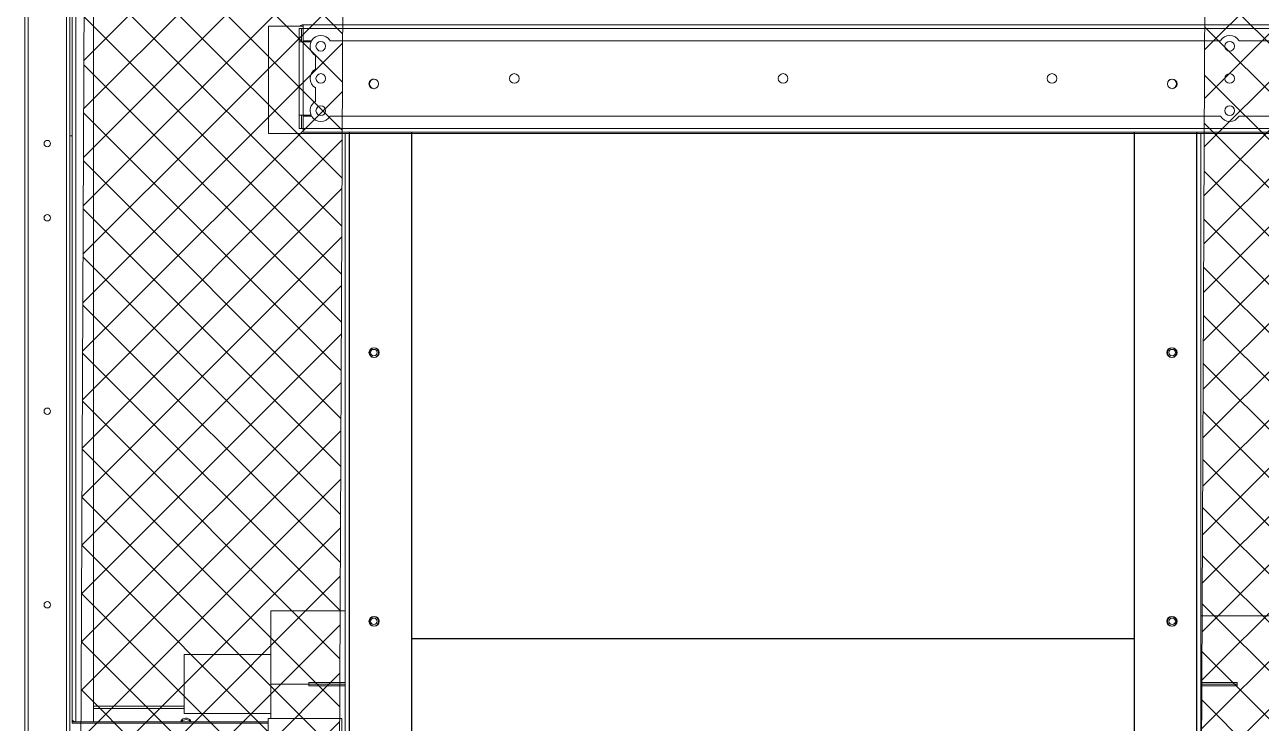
# Model space of a CAD drawing. Header units: millimetres. Extents: x 1416 to 30823, y 990 to 21785.
# Drawn here: x 20421 to 21571, y 9897 to 10547 of the extents above; entities that cross this region are included whole.
import ezdxf

# ---------------------------------------------------------------- set-up
doc = ezdxf.new("R2010")
doc.units = ezdxf.units.MM
pattern_1 = [(45, (-804834.448, -424424.915), (-22.4506403, 22.4506403), []), (135, (-804834.448, -424424.915), (-22.4506403, -22.4506403), [])]

# ---------------------------------------------------------------- blocks, each defined once
blk = doc.blocks.new('2')
at = {"lineweight": 5}
h = blk.add_hatch(dxfattribs=at)
h.set_pattern_fill('ANSI37', scale=10)
h.set_pattern_definition(pattern_1)
h.paths.add_polyline_path([(20708.4, 8724.6), (20716.8, 10646.8), (20476.2, 10646.8), (20467.7, 8724.6)])
h = blk.add_hatch(dxfattribs=at)
h.set_pattern_fill('ANSI37', scale=10)
h.set_pattern_definition(pattern_1)
h.paths.add_polyline_path([(22022.6, 8724.6), (22031, 10646.8), (21518.6, 10646.8), (21510.2, 8724.6)])
at = {"color": 7, "lineweight": 20}
for p, q in [((20420.6, 8728.1), (20420.6, 11569.9)), ((20423.7, 8728.1), (20423.7, 11569.9)), ((20459.5, 8728.1), (20459.5, 11569.9)), ((20462.6, 8728.1), (20462.6, 11569.9)), ((20679.5, 10546.6), (22861.7, 10546.6)), ((20679.5, 10543.1), (22861.7, 10543.1)), ((22891.5, 10445.4), (20647.4, 10445.4)), ((22861.7, 10450.1), (20679.5, 10450.1)), ((22861.7, 10446.6), (20679.5, 10446.6)), ((20780.3, 9033.1), (20780.3, 10446.6)), ((20780.8, 9033.1), (20780.8, 10446.6)), ((21452.4, 9033.1), (21452.4, 10446.6)), ((21452.9, 9033.1), (21452.9, 10446.6)), ((21510.4, 9033.1), (21510.4, 10446.6)), ((21510.9, 9033.1), (21510.9, 10446.6)), ((21514.4, 9033.1), (21514.4, 10445.4))]:
    blk.add_line(p, q, dxfattribs=at)
at = {"color": 7, "lineweight": 20, "ltscale": 0.414571}
blk.add_line((20464.6, 10646.8), (20464.6, 9900.6), dxfattribs=at)
at = {"color": 7, "lineweight": 20, "ltscale": 0.415127}
for p, q in [((20468.1, 10645.4), (20468.1, 9898.2)), ((20484.6, 9898.2), (20484.6, 10645.4))]:
    blk.add_line(p, q, dxfattribs=at)
at = {"color": 7, "lineweight": 20, "ltscale": 0.001944}
for p, q in [((20679.5, 10543.1), (20679.5, 10546.6)), ((20679.5, 10530.8), (20676, 10530.8)), ((20679.5, 10462.4), (20676, 10462.4)), ((20679.5, 10450.1), (20679.5, 10446.6))]:
    blk.add_line(p, q, dxfattribs=at)
at = {"color": 7, "lineweight": 20, "ltscale": 0.055556}
blk.add_line((20647.4, 10445.4), (20647.4, 10545.4), dxfattribs=at)
at = {"color": 7, "lineweight": 20, "ltscale": 0.017861}
blk.add_line((20679.5, 10545.4), (20647.4, 10545.4), dxfattribs=at)
at = {"color": 7, "lineweight": 20, "ltscale": 0.001111}
for p, q in [((20676, 10543.1), (20678, 10543.1)), ((20462.6, 10443.1), (20464.6, 10443.1)), ((20676, 10450.1), (20678, 10450.1))]:
    blk.add_line(p, q, dxfattribs=at)
at = {"color": 7, "lineweight": 20, "ltscale": 0.006833}
for p, q in [((20676, 10543.1), (20676, 10530.8)), ((20678, 10530.8), (20678, 10543.1)), ((20676, 10462.4), (20676, 10450.1)), ((20678, 10450.1), (20678, 10462.4))]:
    blk.add_line(p, q, dxfattribs=at)
at = {"color": 7, "lineweight": 20, "ltscale": 0.000833333}
for p, q in [((20679.5, 10543.1), (20678, 10543.1)), ((20679.5, 10450.1), (20678, 10450.1))]:
    blk.add_line(p, q, dxfattribs=at)
at = {"color": 7, "lineweight": 20, "ltscale": 0.006389}
for p, q in [((20679.5, 10543.1), (20679.5, 10531.6)), ((20679.5, 10461.6), (20679.5, 10450.1))]:
    blk.add_line(p, q, dxfattribs=at)
at = {"color": 7, "lineweight": 20, "ltscale": 0.038}
for p, q in [((20676, 10462.4), (20676, 10530.8)), ((20679.5, 10462.4), (20679.5, 10530.8))]:
    blk.add_line(p, q, dxfattribs=at)
at = {"color": 7, "lineweight": 20, "ltscale": 0.000444444}
for p, q in [((20679.5, 10531.6), (20679.5, 10530.8)), ((20679.5, 10462.4), (20679.5, 10461.6))]:
    blk.add_line(p, q, dxfattribs=at)
at = {"color": 7, "lineweight": 20, "ltscale": 0.004355}
for p, q in [((20687.4, 10531.6), (20679.5, 10531.6)), ((20679.5, 10461.6), (20687.4, 10461.6))]:
    blk.add_line(p, q, dxfattribs=at)
at = {"color": 7, "lineweight": 20, "ltscale": 0.004125}
for p, q in [((20686.9, 10530.8), (20679.5, 10530.8)), ((20686.9, 10462.4), (20679.5, 10462.4))]:
    blk.add_line(p, q, dxfattribs=at)
at = {"color": 7, "lineweight": 20, "ltscale": 0.460044}
for p, q in [((21532.8, 10531.6), (20704.7, 10531.6)), ((20704.7, 10461.6), (21532.8, 10461.6))]:
    blk.add_line(p, q, dxfattribs=at)
at = {"color": 7, "lineweight": 20, "ltscale": 0.247822}
for p, q in [((21996.2, 10531.6), (21550.1, 10531.6)), ((21550.1, 10461.6), (21996.2, 10461.6))]:
    blk.add_line(p, q, dxfattribs=at)
at = {"color": 7, "lineweight": 20, "ltscale": 0.007044}
for p, q in [((20691, 10517.9), (20691, 10505.3)), ((20691, 10487.9), (20691, 10475.3))]:
    blk.add_line(p, q, dxfattribs=at)
at = {"color": 7, "lineweight": 20, "ltscale": 0.324611}
blk.add_line((20718.8, 9861.1), (20718.8, 10445.4), dxfattribs=at)
at = {"color": 7, "lineweight": 20, "ltscale": 0.325278}
for p, q in [((20722.3, 9861.1), (20722.3, 10446.6)), ((20722.8, 9861.1), (20722.8, 10446.6))]:
    blk.add_line(p, q, dxfattribs=at)
at = {"color": 7, "lineweight": 20, "ltscale": 0.037889}
blk.add_line((20649.6, 9933.2), (20649.6, 10001.4), dxfattribs=at)
at = {"color": 7, "lineweight": 20, "ltscale": 0.038444}
blk.add_line((20649.6, 10001.4), (20718.8, 10001.4), dxfattribs=at)
at = {"color": 7, "lineweight": 20, "ltscale": 0.284666}
blk.add_line((21514.4, 9996.7), (22026.8, 9996.7), dxfattribs=at)
at = {"color": 7, "lineweight": 20, "ltscale": 0.373111}
for p, q in [((20780.8, 9975.5), (21452.4, 9975.5)), ((21452.4, 9975.5), (20780.8, 9975.5)), ((20780.8, 9975.3), (21452.4, 9975.3)), ((21452.4, 9975.3), (20780.8, 9975.3))]:
    blk.add_line(p, q, dxfattribs=at)
at = {"color": 7, "lineweight": 20, "ltscale": 0.028685}
blk.add_line((20569, 9960.7), (20569, 9909.1), dxfattribs=at)
at = {"color": 7, "lineweight": 20, "ltscale": 0.044778}
for p, q in [((20649.6, 9960.7), (20569, 9960.7)), ((20649.6, 9905.7), (20569, 9905.7))]:
    blk.add_line(p, q, dxfattribs=at)
at = {"color": 7, "lineweight": 20, "ltscale": 0.019611}
blk.add_line((20649.6, 9933.2), (20684.9, 9933.2), dxfattribs=at)
at = {"color": 7, "lineweight": 20, "ltscale": 0.017833}
blk.add_line((20649.6, 9933.2), (20649.6, 9901.1), dxfattribs=at)
at = {"color": 7, "lineweight": 20, "ltscale": 0.000888889}
for p, q in [((20684.9, 9934.8), (20684.9, 9933.2)), ((20684.9, 9931.6), (20684.9, 9933.2)), ((21548.3, 9931.6), (21548.3, 9934.8))]:
    blk.add_line(p, q, dxfattribs=at)
at = {"color": 7, "lineweight": 20, "ltscale": 0.018833}
for p, q in [((20684.9, 9934.8), (20718.8, 9934.8)), ((20718.8, 9933.2), (20684.9, 9933.2)), ((20718.8, 9933.2), (20684.9, 9933.2)), ((20684.9, 9931.6), (20718.8, 9931.6)), ((21548.3, 9934.8), (21514.4, 9934.8)), ((21514.4, 9933.2), (21548.3, 9933.2)), ((21514.4, 9933.2), (21548.3, 9933.2)), ((21548.3, 9931.6), (21514.4, 9931.6))]:
    blk.add_line(p, q, dxfattribs=at)
at = {"color": 7, "lineweight": 20, "ltscale": 0.046889}
for p, q in [((20484.6, 9912.7), (20569, 9912.7)), ((20484.6, 9910.6), (20569, 9910.6))]:
    blk.add_line(p, q, dxfattribs=at)
at = {"color": 7, "lineweight": 20, "ltscale": 0.00187}
blk.add_line((20569, 9909.1), (20569, 9905.7), dxfattribs=at)
at = {"color": 7, "lineweight": 20, "ltscale": 0.001378}
blk.add_line((20464.6, 9898.1), (20464.6, 9900.6), dxfattribs=at)
at = {"color": 7, "lineweight": 20, "ltscale": 0.101388}
for p, q in [((20647.1, 9898.1), (20464.6, 9898.1)), ((20647.1, 9896.7), (20464.6, 9896.7))]:
    blk.add_line(p, q, dxfattribs=at)
at = {"color": 7, "lineweight": 20, "ltscale": 0.000773611}
blk.add_line((20464.6, 9896.7), (20464.6, 9898.1), dxfattribs=at)
at = {"color": 7, "lineweight": 20, "ltscale": 0.000154576}
blk.add_line((20466.6, 9898.1), (20466.6, 9898.4), dxfattribs=at)
at = {"color": 7, "lineweight": 20, "ltscale": 0.009167}
blk.add_line((20468.1, 9898.2), (20484.6, 9898.2), dxfattribs=at)
at = {"color": 7, "lineweight": 20, "ltscale": 0.063889}
blk.add_line((20647.1, 9786.1), (20647.1, 9901.1), dxfattribs=at)
at = {"color": 7, "lineweight": 20, "ltscale": 0.038056}
blk.add_line((20647.1, 9901.1), (20715.6, 9901.1), dxfattribs=at)
at = {"color": 7, "lineweight": 20, "ltscale": 0.022222}
blk.add_line((20715.6, 9861.1), (20715.6, 9901.1), dxfattribs=at)
at = {"color": 0, "lineweight": 20}
for points in [[(20476.2, 10646.8), (20716.8, 10646.8), (20708.4, 8724.6), (20467.7, 8724.6)], [(21518.6, 10646.8), (22031, 10646.8), (22022.6, 8724.6), (21510.2, 8724.6)]]:
    blk.add_lwpolyline(points, close=True, dxfattribs=at)
at = {"color": 7, "lineweight": 20}
for centre, radius in [((20696, 10526.6), 4.5), ((21541.4, 10526.6), 4.5), ((20696, 10496.6), 4.5), ((20876, 10496.6), 4.5), ((21126, 10496.6), 4.5), ((21376, 10496.6), 4.5), ((21541.4, 10496.6), 4.5), ((20745.3, 10491.6), 4.5), ((21487.9, 10491.6), 4.5), ((20696, 10466.6), 4.5), ((21541.4, 10466.6), 4.5), ((20441.6, 10436), 3), ((20441.6, 10367), 3), ((20745.3, 10241.6), 4.5), ((20745.8, 10241.6), 4.5), ((20745.3, 10241.6), 3), ((21487.4, 10241.6), 4.5), ((21487.9, 10241.6), 4.5), ((21487.9, 10241.6), 3), ((20441.6, 10187), 3), ((20441.6, 10007), 3), ((20745.3, 9991.6), 4.5), ((20745.8, 9991.6), 4.5), ((20745.3, 9991.6), 3), ((21487.4, 9991.6), 4.5), ((21487.9, 9991.6), 4.5), ((21487.9, 9991.6), 3)]:
    blk.add_circle(centre, radius, dxfattribs=at)
for centre, radius, start, end in [((20679.5, 10543.1), 3.5, 90, 138.9176), ((20696, 10526.6), 10, 29.9997, 150.0003), ((21541.4, 10526.6), 10, 29.9997, 150.0003), ((20696, 10526.6), 10, 155.1657, 240), ((20696, 10496.6), 10, 120, 240), ((20745.3, 10491.6), 4.5, 90, 273.1847), ((20745.8, 10491.6), 4.5, 93.1847, 266.8153), ((21487.9, 10491.6), 4.5, 93.1847, 270), ((21487.4, 10491.6), 4.5, 273.1847, 86.8153), ((20696, 10466.6), 10, 120, 204.8349), ((20696, 10466.6), 10, 210.0003, 329.9997), ((21541.4, 10466.6), 10, 210.0003, 329.9997), ((20459.5, 10402.1), 3.1, 359.4685, 0), ((20459.5, 10393.9), 3.1, 0, 0.5355)]:
    blk.add_arc(centre, radius, start, end, dxfattribs=at)
for centre, major_axis, start_param, end_param in [((20468.1, 9900.6), (-3.5, 0), 6.283185, 7.853982), ((20570.6, 9898.4), (-4.5, 0), 5.783185, 6.283156), ((20570.6, 9898.4), (-4.5, 0), 6.283156, 6.369762), ((20570.6, 9897), (-4.5, 0), 5.783185, 5.902326), ((20570.6, 9898.4), (-4.5, 0), 3.141564, 5.783185), ((20570.6, 9897), (-4.5, 0), 3.522452, 5.783185), ((20570.6, 9898.4), (-4.5, 0), 3.05507, 3.141564)]:
    blk.add_ellipse(centre, major_axis=major_axis, ratio=0.69625, start_param=start_param, end_param=end_param, dxfattribs=at)

msp = doc.modelspace()

# ---------------------------------------------------------------- block references
msp.add_blockref('2', (0, 0))

doc.saveas('drawing.dxf')
